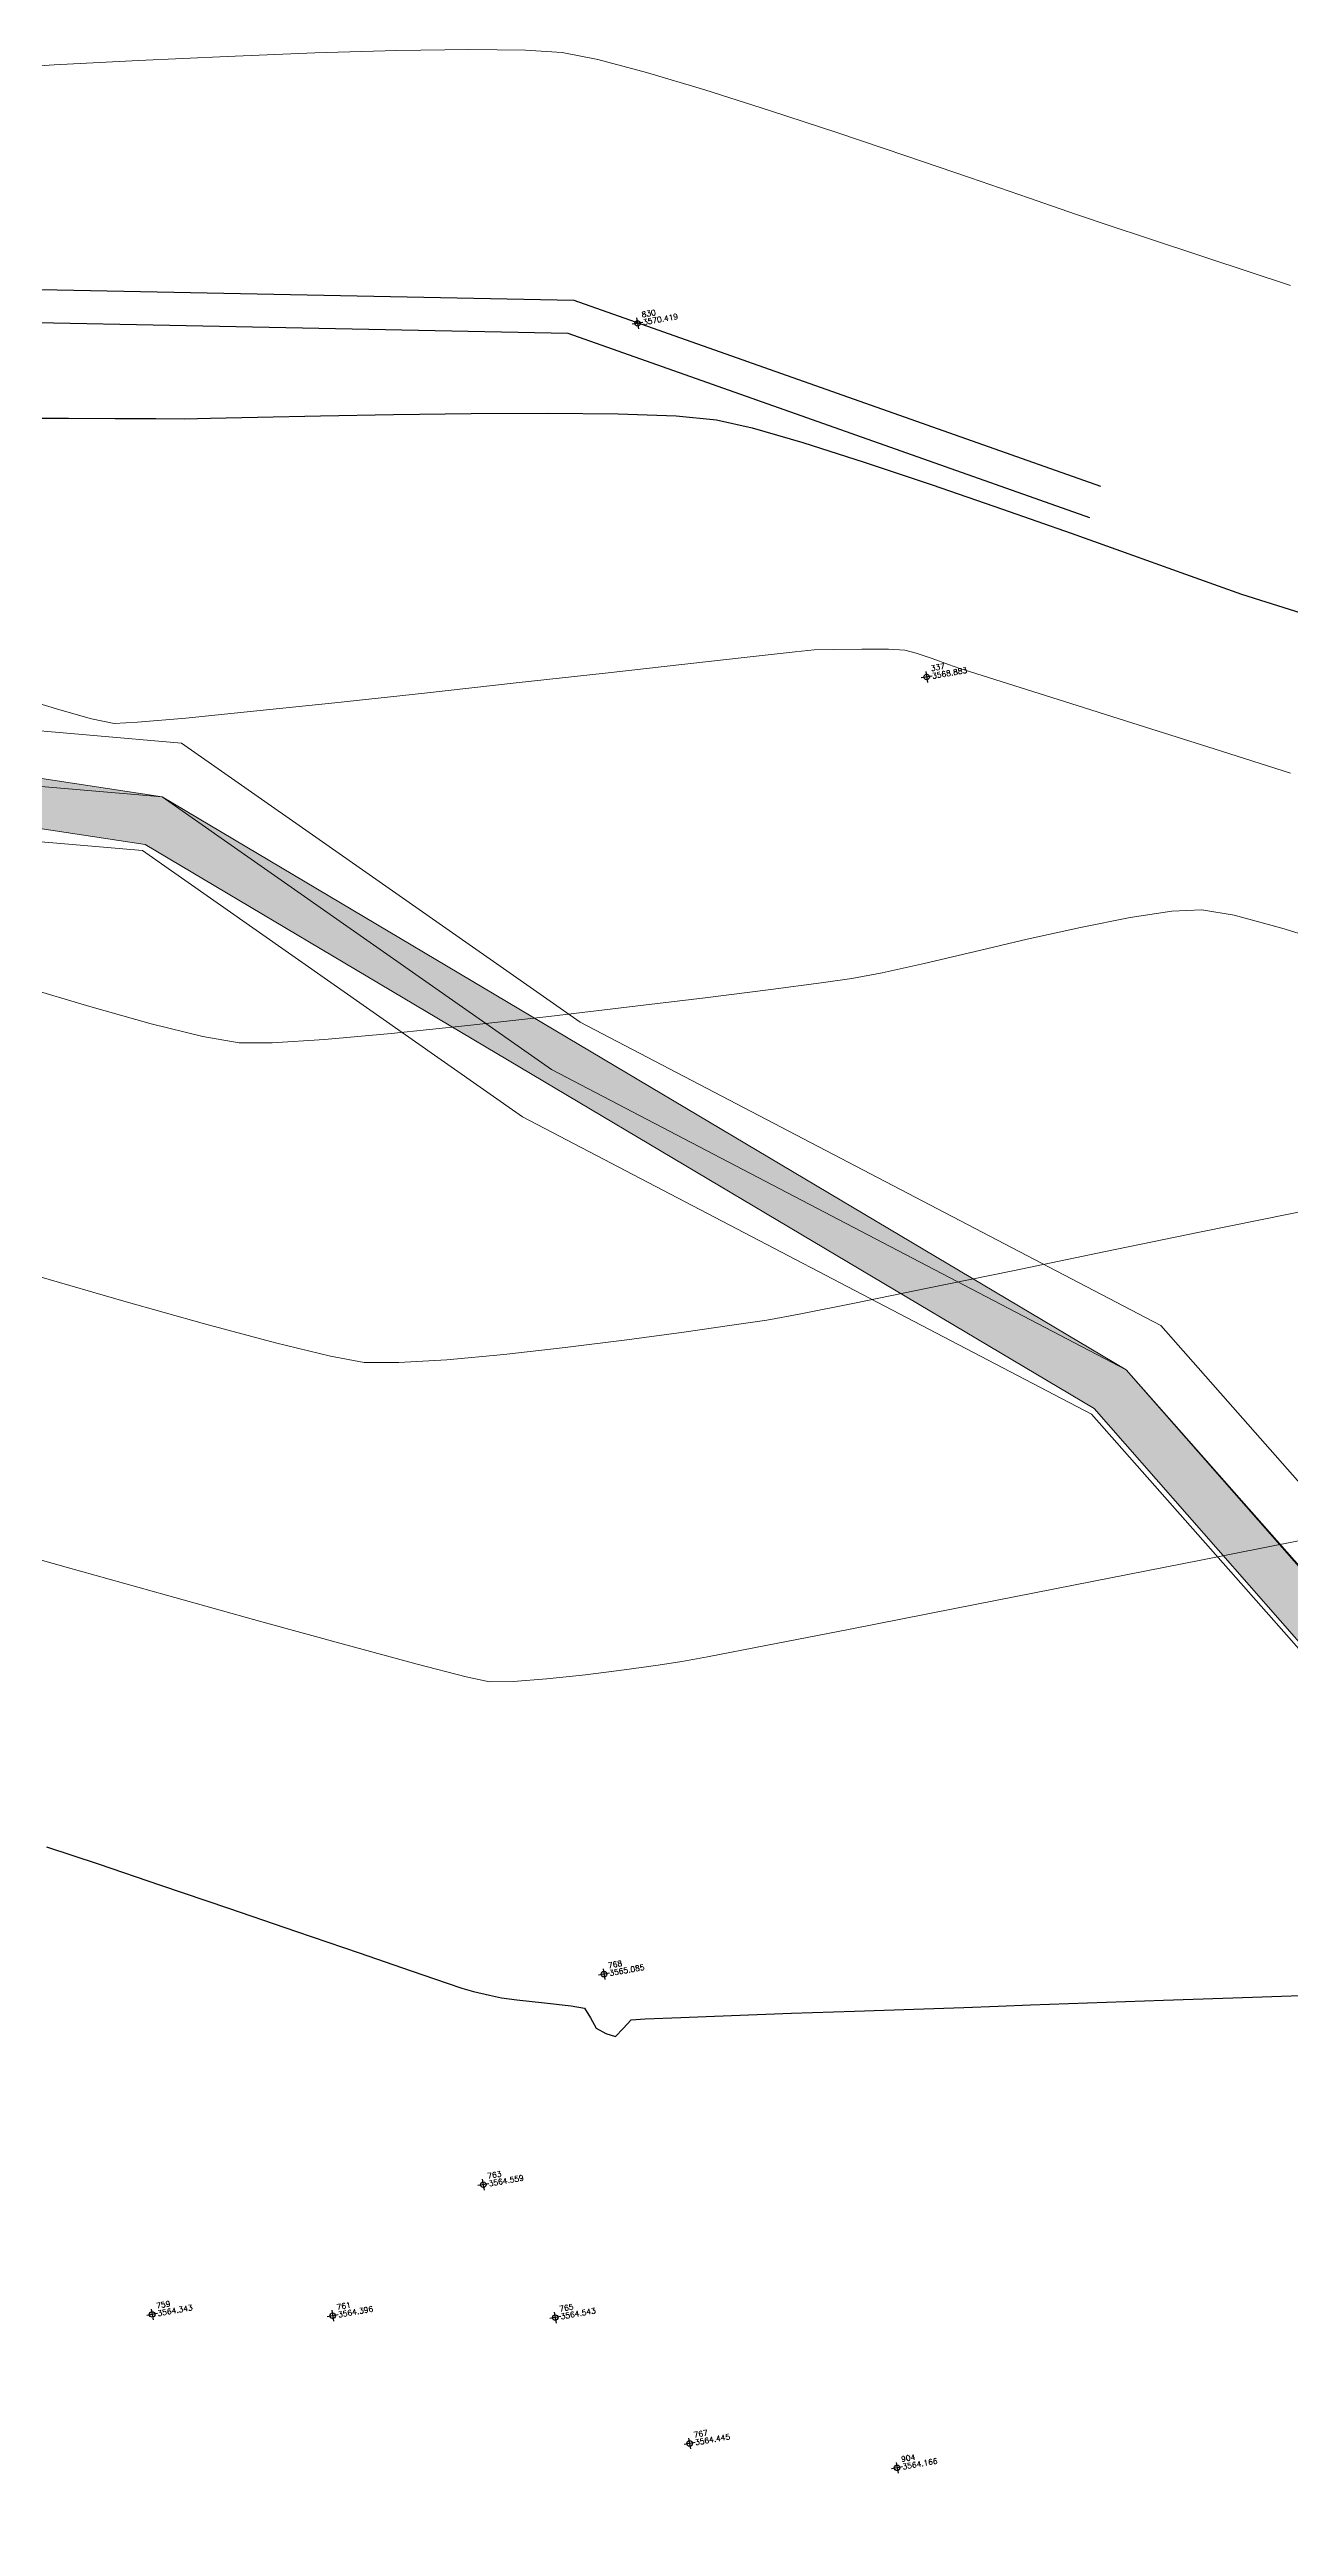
# Model space of a CAD drawing. Header units: millimetres. Extents: x 736950 to 740938, y 8500595 to 8502163.
# Drawn here: x 738174.89 to 738197.36, y 8501333.08 to 8501377.94 of the extents above; entities that cross this region are included whole.
import ezdxf

# ---------------------------------------------------------------- set-up
doc = ezdxf.new("R2010")
doc.units = ezdxf.units.MM
for name, color, linetype, lineweight in [('camino', 22, 'Continuous', 5), ('CAMINO ACTUAL', 1, 'Continuous', 13), ('CONT-MJR', 80, 'Continuous', 30), ('CONT-MNR', 96, 'Continuous', 15), ('pista', 251, 'Continuous', 5)]:
    doc.layers.add(name, color=color, linetype=linetype, lineweight=lineweight)
doc.layers.add('CANAL', color=130, linetype='Continuous')
doc.styles.add('5mm', font='arial.ttf', dxfattribs={"height": 3})

msp = doc.modelspace()

# ---------------------------------------------------------------- hatches: boundary and pattern name
at = {"layer": 'pista'}
h = msp.add_hatch(dxfattribs=at)
h.set_pattern_fill('HONEY', color=256, scale=3, angle=9.94991650582834, style=0)
h.set_pattern_definition([(9.94991650582834, (1479841.21072825, -18.49207214638591), (0.4979252195647159, 0.4170677100899267), [0.375, -0.75]), (129.9499165058283, (1479841.21072825, -18.49207214638591), (-0.6101538418184378, 0.222682034283025), [0.3749999999999999, -0.7499999999999998]), (69.94991650582834, (1479841.21072825, -18.49207214638591), (-0.112228622253722, 0.6397497443729518), [-0.75, 0.375])])
h.paths.add_polyline_path([(737744.7999806425, 8501250.923935566), (737743.4751223363, 8501250.754223157), (737756.465848178, 8501242.026572531), (737763.5739612179, 8501242.006896213), (737770.002546867, 8501243.455222024), (737769.8468594846, 8501244.342704736), (737763.4750639071, 8501242.907173423), (737756.7405500773, 8501242.925815564)])
h.paths.add_polyline_path([(737794.2809870465, 8501256.017245878), (737809.7820272583, 8501263.709828075), (737823.391616501, 8501273.483615467), (737837.0791595323, 8501280.557800073), (737851.5530432165, 8501285.77819753), (737870.8510758049, 8501293.050216693, -0.9976846880626209), (737871.0089264096, 8501292.63424804), (737865.2748787645, 8501289.581801567, 0.7845063948290762), (737866.1540430214, 8501286.121818589), (737883.2588851704, 8501291.348365877), (737897.4188924351, 8501296.516943583), (737903.2981396064, 8501301.44146652, -0.5512150924587264), (737904.1219025984, 8501301.177325813), (737906.855912117, 8501297.98174819, 0.5618964424650519), (737910.2738656431, 8501298.536066804), (737914.22079628, 8501308.558674501), (737925.6412323939, 8501300.72656757, 0.340189525830376), (737928.7023693406, 8501300.894137181), (737936.9171069289, 8501306.117412793, -0.358727273887905), (737938.1716059428, 8501305.962964654), (737943.1732157968, 8501301.051021611, 0.3417074120720416), (737946.0555081918, 8501300.709858142), (737955.8779356404, 8501307.072689936), (737971.8320576148, 8501314.464803053), (737988.5677626224, 8501323.411181662), (738023.1375471824, 8501336.282937778), (738044.4246208373, 8501357.728329657), (738061.4456776979, 8501362.208386911), (738078.9085143938, 8501363.070318012), (738112.0997810266, 8501372.051506756), (738118.6561313582, 8501373.365123207), (738128.3493353954, 8501376.976906104), (738155.2251721952, 8501366.826195797), (738176.6167526407, 8501363.543890122), (738193.8053773039, 8501353.328603027), (738204.7313956148, 8501340.877429372), (738207.705198212, 8501335.751671141), (738214.35685511, 8501331.742925933), (738229.9282901662, 8501313.374534177), (738233.5603594936, 8501308.186787868), (738234.53883727, 8501308.358438132), (738230.6417003467, 8501313.924784988), (738214.9478837823, 8501332.43754055), (738208.3676942562, 8501336.403214611), (738205.4657963786, 8501341.405035153), (738194.387784551, 8501354.029418997), (738176.9261677533, 8501364.406946706), (738155.4549153853, 8501367.70147717), (738128.3514754312, 8501377.93815071), (738118.4090486554, 8501374.233504975), (738111.8936108743, 8501372.928085677), (738078.7671659255, 8501363.964436961), (738061.3074614278, 8501363.102660457), (738043.958527311, 8501358.536303693), (738022.6381405202, 8501337.057350922), (737988.196920163, 8501324.233464561), (737971.4304040315, 8501315.270615296), (737955.4419368334, 8501307.862588815), (737945.5806043665, 8501301.47455489, -0.3391433520832071), (737943.8038299843, 8501301.693147572), (737938.8116631231, 8501306.59581691, 0.3560082385246841), (737936.4342009705, 8501306.876887502), (737928.158540546, 8501301.61487459, -0.3502196171718997), (737926.1502499409, 8501301.468794718), (737914.5128481541, 8501309.44969617, 0.4302069892023044), (737913.4330382891, 8501309.014522241), (737909.4507249827, 8501298.90206584, -0.5704007069138802), (737907.5397775185, 8501298.566836312), (737904.9064502402, 8501301.644734057, 0.4931454261128044), (737902.7202336333, 8501302.131411942), (737896.9620044216, 8501297.308254998), (737882.9728831241, 8501292.20205278), (737866.0373022418, 8501287.027224885, -0.7384715771871906), (737865.6977918843, 8501288.787355538), (737871.5108758068, 8501291.881875956, 0.9119586051647783), (737870.5337161538, 8501293.892406015), (737851.2416702455, 8501286.62264278), (737836.7183275839, 8501281.384406622), (737822.9200107896, 8501274.252970394), (737809.3164408724, 8501264.483505804), (737793.8201376351, 8501256.79327439), (737778.9884914039, 8501246.402265295), (737769.846859484, 8501244.34270474), (737770.0025468671, 8501243.455222024), (737779.3594973255, 8501245.563292695)])
h.paths.add_polyline_path([(738260.5182952256, 8501271.251537092), (738234.538837269, 8501308.358438132), (738233.56035949, 8501308.186787868), (738259.6897886079, 8501270.86568047), (738269.3749442189, 8501234.589470252), (738274.5057655985, 8501215.583008338), (738279.7983711922, 8501189.602392923), (738280.7089290785, 8501189.641305126), (738275.382018582, 8501215.790318219), (738270.2441657205, 8501234.822827347)])

# ---------------------------------------------------------------- linework, layer by layer
at = {"linetype": 'Continuous', "extrusion": (-0.172787269436437, 0.9849591664230046, 0)}
for points, elevation in [([(-2196011.736162654, 0), (-2196011.536162654, 0)], 8245956.186062788), ([(-2196015.787162655, 0), (-2196015.587162654, 0)], 8245948.970062787), ([(-2196005.970162654, 0), (-2196005.770162655, 0)], 8245926.839062789), ([(-2196003.158162654, 0), (-2196002.958162654, 0)], 8245923.461062787), ([(-2195996.845162654, 0), (-2195996.645162654, 0)], 8245922.182062788), ([(-2196000.061162655, 0), (-2195999.861162655, 0)], 8245921.594062787), ([(-2196004.026162655, 0), (-2196003.826162654, 0)], 8245920.865062788), ([(-2196006.029162654, 0), (-2196005.829162654, 0)], 8245918.197062786), ([(-2196009.654162655, 0), (-2196009.454162654, 0)], 8245917.115062788)]:
    msp.add_lwpolyline(points, dxfattribs=dict(at, elevation=elevation))
at = {"linetype": 'Continuous', "extrusion": (0.9849591664230046, 0.172787269436437, 0)}
for points, elevation in [([(8245956.286062786, 0), (8245956.086062787, 0)], 2196011.636162654), ([(8245949.070062785, 0), (8245948.870062788, 0)], 2196015.687162655), ([(8245926.939062787, 0), (8245926.739062788, 0)], 2196005.870162654), ([(8245923.561062786, 0), (8245923.361062788, 0)], 2196003.058162654), ([(8245922.282062787, 0), (8245922.082062788, 0)], 2195996.745162656), ([(8245921.694062786, 0), (8245921.494062787, 0)], 2195999.961162655), ([(8245920.965062789, 0), (8245920.76506279, 0)], 2196003.926162655), ([(8245918.297062787, 0), (8245918.097062788, 0)], 2196005.929162655), ([(8245917.215062788, 0), (8245917.015062789, 0)], 2196009.554162655)]:
    msp.add_lwpolyline(points, dxfattribs=dict(at, elevation=elevation))
at = {"linetype": 'Continuous'}
for centre in [(738185.5373277016, 8501372.98564821), (738190.7742302209, 8501366.578144092), (738184.928841144, 8501343.083760157), (738182.7428113642, 8501339.27069029), (738176.7457590641, 8501336.920121485), (738180.014986658, 8501336.896649353), (738184.046311672, 8501336.863715645), (738186.4801813174, 8501334.581937488), (738190.237614121, 8501334.142565524)]:
    msp.add_circle(centre, 0.05, dxfattribs=at)
at = {"layer": 'camino'}
for p, q in [((738171.5180730917, 8501365.880293755), (738177.2800774457, 8501365.379979393)), ((738177.2800774457, 8501365.379979393), (738184.4968171535, 8501360.32451977)), ((738171.3855654049, 8501364.888036748), (738176.9261677564, 8501364.406946704)), ((738176.9261677564, 8501364.406946704), (738183.976250509, 8501359.46823336)), ((738171.2530577182, 8501363.89577974), (738176.5722580672, 8501363.433914013)), ((738176.5722580672, 8501363.433914013), (738183.4556838645, 8501358.61194695)), ((738184.4968171535, 8501360.32451977), (738195.0151183318, 8501354.829932008)), ((738183.976250509, 8501359.46823336), (738194.3877845515, 8501354.029418996)), ((738183.4556838645, 8501358.61194695), (738193.7604507712, 8501353.228905983)), ((738195.0151183318, 8501354.829932008), (738206.3331216468, 8501341.997928388)), ((738194.3877845515, 8501354.029418996), (738205.5150443381, 8501341.413674515)), ((738193.7604507712, 8501353.228905983), (738204.6969670292, 8501340.829420641))]:
    msp.add_line(p, q, dxfattribs=at)
at = {"layer": 'CAMINO ACTUAL'}
for points in [[(737988.1969201654, 8501324.23346456), (738022.638140521, 8501337.057350922), (738043.9585273108, 8501358.536303693), (738061.3074614247, 8501363.102660459), (738078.7671659256, 8501363.964436961), (738111.8936108851, 8501372.92808568), (738118.4090486645, 8501374.233504977), (738128.3514754305, 8501377.93815071), (738155.454915393, 8501367.70147717), (738176.9261677564, 8501364.406946704), (738194.3877845515, 8501354.029418996), (738205.4657963796, 8501341.405035151), (738208.3676942562, 8501336.40321461), (738214.9478837845, 8501332.437540548), (738230.6417003514, 8501313.924784983), (738260.5182952263, 8501271.25153709), (738270.2441656903, 8501234.822827455), (738275.3820185816, 8501215.79031822), (738280.7089290787, 8501189.641305126)], [(737988.5677626258, 8501323.411181664), (738023.1375471818, 8501336.282937778), (738044.4246208366, 8501357.728329655), (738061.4456777014, 8501362.208386911), (738078.9085143864, 8501363.070318013), (738112.0997810143, 8501372.051506754), (738118.6561313678, 8501373.365123209), (738128.349335396, 8501376.976906104), (738155.2251721928, 8501366.826195799), (738176.6167526424, 8501363.54389012), (738193.8053773035, 8501353.328603027), (738204.7313956139, 8501340.877429372), (738207.7051982115, 8501335.751671143), (738214.356855111, 8501331.742925936), (738229.9282901693, 8501313.374534167), (738259.6897886079, 8501270.86568047), (738269.3749442361, 8501234.589470183), (738274.5057655985, 8501215.583008338), (738279.7983711922, 8501189.602392923)]]:
    msp.add_lwpolyline(points, dxfattribs=at)
at = {"layer": 'CANAL'}
for points in [[(738156.3392973022, 8501375.964000091), (738158.0240121429, 8501374.422482977), (738167.4715081574, 8501373.744602403), (738184.3827278283, 8501373.40461093), (738193.9211741657, 8501370.033206414)], [(738155.9342631571, 8501375.521340694), (738157.7729312282, 8501373.838956099), (738167.4439892427, 8501373.145034412), (738184.2739680865, 8501372.806676244), (738193.7212240127, 8501369.467503369)]]:
    msp.add_lwpolyline(points, dxfattribs=at)
at = {"layer": 'CONT-MJR', "extrusion": (-0.001865811936589912, -0.9999982593713939, 0), "elevation": -8502733.764720047}
msp.add_lwpolyline([(722311.1492760548, 3570.00000000001), (722311.9880335582, 3570.00000000001)], dxfattribs=at)
at = {"layer": 'CONT-MJR', "extrusion": (-0.004468683435438187, -0.9999900153843307, 0), "elevation": -8504585.054800201}
msp.add_lwpolyline([(700177.9255563357, 3570.00000000001), (700178.7697633355, 3570.00000000001)], dxfattribs=at)
at = {"layer": 'CONT-MJR', "extrusion": (-0.005312860624992227, -0.9999858866563966, 0), "elevation": -8505173.106357355}
msp.add_lwpolyline([(692999.0583353987, 3570.000000000009), (692999.7949662848, 3570.000000000009)], dxfattribs=at)
at = {"layer": 'CONT-MJR'}
for points, elevation in [([(738176.8137275695, 8501371.258603089), (738177.3297493692, 8501371.256614756)], 3570), ([(738177.3297493692, 8501371.256614756), (738177.8009583905, 8501371.264427764)], 3570), ([(738177.8009583905, 8501371.264427764), (738178.6567828949, 8501371.28419331)], 3570), ([(738185.1839275829, 8501371.345869398), (738186.2347189373, 8501371.307486348)], 3570), ([(738186.9658837584, 8501371.237767896), (738187.6114910888, 8501371.089796787)], 3570), ([(738187.6114910888, 8501371.089796787), (738188.5292000705, 8501370.823542388)], 3570), ([(738194.5194695928, 8501368.78132722), (738195.4619083878, 8501368.4433568)], 3570), ([(738195.4619083878, 8501368.4433568), (738196.1404888023, 8501368.19976434)], 3570), ([(738196.1404888023, 8501368.19976434), (738196.4786451178, 8501368.080930008)], 3570), ([(738196.4786451178, 8501368.080930008), (738196.9145121496, 8501367.941550884)], 3570), ([(738196.9145121496, 8501367.941550884), (738197.551562277, 8501367.739833334)], 3570), ([(738179.3586825149, 8501343.856772644), (738180.4930350375, 8501343.467027457)], 3565), ([(738181.4349703587, 8501343.142996429), (738182.0878058132, 8501342.918743474)], 3565), ([(738182.3548587355, 8501342.828332515), (738182.5682072443, 8501342.772540385)], 3565), ([(738182.8571603675, 8501342.70259303), (738183.0724864091, 8501342.655416097)], 3565), ([(738183.0724864091, 8501342.655416097), (738183.353799661, 8501342.621294536)], 3565), ([(738183.8513368798, 8501342.566384625), (738184.335223617, 8501342.509031357)], 3565), ([(738184.335223617, 8501342.509031357), (738184.5755854226, 8501342.46757974)], 3565), ([(738184.5755854226, 8501342.46757974), (738184.686082583, 8501342.29013998)], 3565), ([(738191.4486092351, 8501342.482146505), (738192.0709924323, 8501342.504342757)], 3565), ([(738192.0709924323, 8501342.504342757), (738192.65342827, 8501342.52528508)], 3565), ([(738192.65342827, 8501342.52528508), (738193.6859019834, 8501342.561681265)], 3565), ([(738193.6859019834, 8501342.561681265), (738195.0626232097, 8501342.61012011)], 3565), ([(738184.7904370917, 8501342.108292036), (738184.9604862798, 8501342.011535501)], 3565), ([(738185.2741448944, 8501342.099135427), (738185.4198592613, 8501342.256772721)], 3565), ([(738185.4198592613, 8501342.256772721), (738185.6750490912, 8501342.273691602)], 3565), ([(738186.3192138019, 8501342.301126126), (738187.240180498, 8501342.335822381)], 3565), ([(738187.240180498, 8501342.335822381), (738188.3257762842, 8501342.37452646)], 3565), ([(738188.3257762842, 8501342.37452646), (738189.4638282657, 8501342.413984448)], 3565)]:
    msp.add_lwpolyline(points, dxfattribs=dict(at, elevation=elevation))
at = {"layer": 'CONT-MJR', "extrusion": (0.02239596829549329, -0.9997491788464282, 0), "elevation": -8482706.734647157}
msp.add_lwpolyline([(928389.9477096703, 3570.00000000001), (928391.0878296217, 3570.00000000001)], dxfattribs=at)
at = {"layer": 'CONT-MJR', "extrusion": (0.0189793015164946, -0.9998198768347958, 0), "elevation": -8485829.878885144}
msp.add_lwpolyline([(899396.9227264177, 3570.00000000001), (899398.2462022696, 3570.00000000001)], dxfattribs=at)
at = {"layer": 'CONT-MJR', "extrusion": (0.01317008745887907, -0.9999132706371716, 0), "elevation": -8490912.106418042}
msp.add_lwpolyline([(850080.9018764974, 3570.00000000001), (850082.3080333921, 3570.00000000001)], dxfattribs=at)
at = {"layer": 'CONT-MJR', "extrusion": (0.004131697164518278, -0.999991464502843, 0), "elevation": -8498248.843285134}
msp.add_lwpolyline([(773301.3170496486, 3570), (773302.7052879117, 3570)], dxfattribs=at)
at = {"layer": 'CONT-MJR', "extrusion": (-0.01041959223487138, -0.9999457145753758, 0), "elevation": -8508601.433926346}
msp.add_lwpolyline([(649563.018489422, 3570), (649564.2883702436, 3570)], dxfattribs=at)
at = {"layer": 'CONT-MJR', "extrusion": (0.09492203432457466, 0.9954847097769429, 0), "elevation": 8533055.28784899}
msp.add_lwpolyline([(72114.34942465753, 3570), (72113.61494344077, 3570)], dxfattribs=at)
at = {"layer": 'CONT-MJR', "extrusion": (-0.3031595256904972, -0.9529398207563334, 0), "elevation": -8325083.673152071}
msp.add_lwpolyline([(-1873822.301883847, 3570.00000000001), (-1873821.133662213, 3570.00000000001)], dxfattribs=at)
at = {"layer": 'CONT-MJR', "extrusion": (0.3168803164727595, 0.9484655318102624, 0), "elevation": 8297174.630876064}
msp.add_lwpolyline([(1993769.532992439, 3570), (1993768.233825431, 3570)], dxfattribs=at)
at = {"layer": 'CONT-MJR', "extrusion": (-0.3255260275074982, -0.9455330800216286, 0), "elevation": -8278626.958035301}
msp.add_lwpolyline([(-2069433.331894472, 3570.000000000003), (-2069431.983851078, 3570.000000000003)], dxfattribs=at)
at = {"layer": 'CONT-MJR', "extrusion": (-0.3313160912415388, -0.9435198183845575, 0), "elevation": -8265785.656311354}
msp.add_lwpolyline([(-2120141.629705969, 3570.000000000004), (-2120140.314992303, 3570.000000000004)], dxfattribs=at)
at = {"layer": 'CONT-MJR', "extrusion": (0.335221325713718, 0.9421394072995447, 0), "elevation": 8256933.090325679}
msp.add_lwpolyline([(2154359.165325707, 3570), (2154357.966212871, 3570)], dxfattribs=at)
at = {"layer": 'CONT-MJR', "extrusion": (0.3158308402223752, 0.9488155143991001, 0), "elevation": 8299346.777859083}
msp.add_lwpolyline([(1984595.326296824, 3565.000000000013), (1984594.338544561, 3565.000000000013)], dxfattribs=at)
at = {"layer": 'CONT-MJR', "extrusion": (-0.3202447225583092, -0.9473348498147588, 0), "elevation": -8290017.358263323}
msp.add_lwpolyline([(-2023211.266139943, 3565), (-2023210.07172792, 3565)], dxfattribs=at)
at = {"layer": 'CONT-MJR', "extrusion": (0.3226443379798402, 0.9465202750969208, 0), "elevation": 8284863.718477157}
msp.add_lwpolyline([(2044211.329806541, 3565), (2044210.031219537, 3565)], dxfattribs=at)
at = {"layer": 'CONT-MJR', "extrusion": (-0.3240843406659216, -0.9460281920403508, 0), "elevation": -8281743.329487786}
msp.add_lwpolyline([(-2056815.234765215, 3565), (-2056813.934500521, 3565)], dxfattribs=at)
at = {"layer": 'CONT-MJR', "extrusion": (-0.3252959208368136, -0.9456122693191591, 0), "elevation": -8279101.791343056}
msp.add_lwpolyline([(-2067419.820270731, 3565.000000000006), (-2067418.824159163, 3565.000000000006)], dxfattribs=at)
at = {"layer": 'CONT-MJR', "extrusion": (-0.3206719648987421, -0.9471903139960733, 0), "elevation": -8289103.969142677}
msp.add_lwpolyline([(-2026943.414496411, 3565.000000000013), (-2026943.13255421, 3565.000000000013)], dxfattribs=at)
at = {"layer": 'CONT-MJR', "extrusion": (0.2352763232894553, 0.9719285219085795, 0), "elevation": 8436374.395717535}
msp.add_lwpolyline([(1282703.97813034, 3565.000000000009), (1282703.680831602, 3565.000000000009)], dxfattribs=at)
at = {"layer": 'CONT-MJR', "extrusion": (-0.1096973836990051, -0.993965031582899, 0), "elevation": -8531014.069674047}
msp.add_lwpolyline([(-198846.6029114019, 3565), (-198846.1023533312, 3565)], dxfattribs=at)
at = {"layer": 'CONT-MJR', "extrusion": (0.03425307370172251, -0.9994131912987664, 0), "elevation": -8471068.494173417}
msp.add_lwpolyline([(1028953.396097522, 3565.000000000013), (1028954.475065952, 3565.000000000013)], dxfattribs=at)
at = {"layer": 'CONT-MJR', "extrusion": (0.03440426785227205, -0.9994079979435572, 0), "elevation": -8470912.733590342}
msp.add_lwpolyline([(1030235.994630655, 3565.000000000003), (1030236.901613278, 3565.000000000003)], dxfattribs=at)
at = {"layer": 'CONT-MJR', "extrusion": (0.03531171313659176, -0.9993763469861386, 0), "elevation": -8469973.789889243}
msp.add_lwpolyline([(1037931.656572032, 3565), (1037933.272758348, 3565)], dxfattribs=at)
at = {"layer": 'CONT-MJR', "extrusion": (0.03561588493827941, -0.9993655531086028, 0), "elevation": -8469657.48882413}
msp.add_lwpolyline([(1040511.173469655, 3565.000000000013), (1040512.922424437, 3565.000000000013)], dxfattribs=at)
at = {"layer": 'CONT-MJR', "extrusion": (0.8673348057376523, 0.4977251598583591, 0), "elevation": 4871585.221672504}
msp.add_lwpolyline([(7006096.972842412, 3565.000000000013), (7006096.763179491, 3565.000000000013)], dxfattribs=at)
at = {"layer": 'CONT-MJR', "extrusion": (-0.3102990287706822, -0.9506390023263149, 0), "elevation": -8310765.364572915}
msp.add_lwpolyline([(-1936210.755057897, 3565), (-1936210.571610546, 3565)], dxfattribs=at)
at = {"layer": 'CONT-MJR', "extrusion": (0.7200820085940018, -0.6938889687112975, 0), "elevation": -5367433.566910247}
msp.add_lwpolyline([(6633881.912380288, 3565), (6633882.113084457, 3565)], dxfattribs=at)
at = {"layer": 'CONT-MJR', "extrusion": (0.04255072794916293, -0.9990943076361694, 0), "elevation": -8462232.335077034}
msp.add_lwpolyline([(1099255.408210681, 3565.000000000013), (1099256.052959336, 3565.000000000013)], dxfattribs=at)
at = {"layer": 'CONT-MNR'}
for points, elevation in [([(738178.1021605644, 8501377.820976669), (738179.69066765, 8501377.88197483)], 3571), ([(738186.7541120166, 8501377.215151923), (738187.9292214756, 8501376.842226895)], 3571), ([(738190.3946605063, 8501376.020321926), (738191.5658298723, 8501375.619572813)], 3571), ([(738191.5658298723, 8501375.619572813), (738192.6165256675, 8501375.257779837)], 3571), ([(738193.4871677893, 8501374.959058411), (738194.1181761342, 8501374.747523954)], 3571), ([(738194.7400013517, 8501374.542204572), (738195.8488043378, 8501374.173075493)], 3571), ([(738183.34161389, 8501366.47214974), (738184.9480332847, 8501366.65071543)], 3569), ([(738184.9480332847, 8501366.65071543), (738186.393341852, 8501366.812176323)], 3569), ([(738187.5751123292, 8501366.944081144), (738188.3909174547, 8501367.033978615)], 3569), ([(738189.0908751478, 8501367.079350902), (738189.5974138393, 8501367.084477304)], 3569), ([(738189.5974138393, 8501367.084477304), (738190.0836594783, 8501367.081273349)], 3569), ([(738190.0836594783, 8501367.081273349), (738190.3753255026, 8501367.066215737)], 3569), ([(738190.5827394474, 8501367.010195946), (738190.8751830646, 8501366.911433289)], 3569), ([(738191.1668011156, 8501366.807396222), (738191.3717383624, 8501366.735553194)], 3569), ([(738180.0551516649, 8501366.113509092), (738181.6765109295, 8501366.288930535)], 3569), ([(738181.6765109295, 8501366.288930535), (738183.34161389, 8501366.47214974)], 3569), ([(738191.6635564192, 8501366.64302196), (738192.3677685031, 8501366.420352278)], 3569), ([(738192.3677685031, 8501366.420352278), (738193.387085604, 8501366.098022323)], 3569), ([(738174.4172648987, 8501366.186263153), (738175.074777326, 8501365.9813827)], 3569), ([(738175.074777326, 8501365.9813827), (738175.6487476269, 8501365.81847702)], 3569), ([(738176.4778086682, 8501365.758544121), (738177.3533732722, 8501365.835864607)], 3569), ([(738178.5799633582, 8501365.958336692), (738180.0551516649, 8501366.113509092)], 3569), ([(738193.5624417417, 8501362.042114832), (738194.4582714286, 8501362.219899524)], 3568), ([(738194.4582714286, 8501362.219899524), (738195.2134574939, 8501362.335734434)], 3568), ([(738195.7582401623, 8501362.364134653), (738196.342657644, 8501362.262824241)], 3568), ([(738191.6278906078, 8501361.602635726), (738192.5957282096, 8501361.827865262)], 3568), ([(738192.5957282096, 8501361.827865262), (738193.5624417417, 8501362.042114832)], 3568), ([(738197.2038121878, 8501362.031354744), (738198.2525400745, 8501361.706982467)], 3568), ([(738189.967882299, 8501361.221176386), (738190.7286887122, 8501361.391911132)], 3568), ([(738174.4401709407, 8501360.96115979), (738175.6174077282, 8501360.610816984)], 3568), ([(738188.8640292613, 8501361.038965736), (738189.4152311434, 8501361.115916397)], 3568), ([(738189.4152311434, 8501361.115916397), (738189.967882299, 8501361.221176386)], 3568), ([(738183.9296464509, 8501360.430064464), (738185.3939578763, 8501360.601837886)], 3568), ([(738185.3939578763, 8501360.601837886), (738186.764032343, 8501360.769118134)], 3568), ([(738178.9172368568, 8501359.954205941), (738179.8648932696, 8501360.015868608)], 3568), ([(738179.8648932696, 8501360.015868608), (738181.0757538631, 8501360.12427148)], 3568), ([(738181.0757538631, 8501360.12427148), (738182.4604583515, 8501360.266606215)], 3568), ([(738197.3593329411, 8501356.857981747), (738198.8451430633, 8501357.154159829)], 3567), ([(738194.0095309716, 8501356.17162518), (738195.7156965664, 8501356.523166412)], 3567), ([(738192.3361331892, 8501355.825269403), (738194.0095309716, 8501356.17162518)], 3567), ([(738189.4688291891, 8501355.235759648), (738190.7908002511, 8501355.50601044)], 3567), ([(738190.7908002511, 8501355.50601044), (738192.3361331892, 8501355.825269403)], 3567), ([(738176.2336878768, 8501355.274908038), (738177.6964382802, 8501354.864199344)], 3567), ([(738187.8761608229, 8501354.929928001), (738188.4655170356, 8501355.036428383)], 3567), ([(738186.3743568796, 8501354.714107208), (738187.246197343, 8501354.837220175)], 3567), ([(738187.246197343, 8501354.837220175), (738187.8761608229, 8501354.929928001)], 3567), ([(738181.2149345379, 8501354.16023756), (738182.0841878933, 8501354.213473812)], 3567), ([(738182.0841878933, 8501354.213473812), (738183.1155549405, 8501354.310272397)], 3567), ([(738195.7402904769, 8501350.584463665), (738198.0889715003, 8501351.048532471)], 3566), ([(738175.1903717058, 8501350.45429419), (738177.0055620779, 8501349.946956916)], 3566), ([(738191.280993804, 8501349.705125345), (738193.4349832857, 8501350.129491128)], 3566), ([(738189.386265908, 8501349.332876809), (738191.280993804, 8501349.705125345)], 3566), ([(738185.9081672742, 8501348.681300243), (738186.3370905025, 8501348.743939603)], 3566), ([(738186.3370905025, 8501348.743939603), (738186.8063703803, 8501348.830773449)], 3566), ([(738186.8063703803, 8501348.830773449), (738187.8587434746, 8501349.034256013)], 3566), ([(738182.4352778398, 8501348.469989693), (738182.8550411093, 8501348.378622454)], 3566), ([(738182.8550411093, 8501348.378622454), (738183.2817667595, 8501348.381906133)], 3566), ([(738183.2817667595, 8501348.381906133), (738183.8919524768, 8501348.430570556)], 3566), ([(738185.29666301, 8501348.597022414), (738185.9081672742, 8501348.681300243)], 3566)]:
    msp.add_lwpolyline(points, dxfattribs=dict(at, elevation=elevation))
at = {"layer": 'CONT-MNR', "extrusion": (0.02870766084962303, -0.9995878501705306, 0), "elevation": -8476682.62832476}
msp.add_lwpolyline([(981930.1230242442, 3571.00000000001), (981931.6115455088, 3571.00000000001)], dxfattribs=at)
at = {"layer": 'CONT-MNR', "extrusion": (0.01489501735523666, -0.999889063075493, 0), "elevation": -8489439.586519571}
msp.add_lwpolyline([(864727.4587576748, 3571.000000000004), (864728.759758686, 3571.000000000004)], dxfattribs=at)
at = {"layer": 'CONT-MNR', "extrusion": (-0.008820792863730637, -0.9999610960498689, 0), "elevation": -8507558.561648356}
msp.add_lwpolyline([(663164.8673166712, 3571), (663165.8947104593, 3571)], dxfattribs=at)
at = {"layer": 'CONT-MNR', "extrusion": (-0.06368626753100737, -0.9979699691513614, 0), "elevation": -8531132.027858926}
msp.add_lwpolyline([(195263.9419431246, 3571.000000000013), (195264.6106999039, 3571.000000000013)], dxfattribs=at)
at = {"layer": 'CONT-MNR', "extrusion": (0.1953774250759406, 0.9807281283672327, 0), "elevation": 8481764.952171672}
msp.add_lwpolyline([(937019.3386820584, 3571), (937018.6832214816, 3571)], dxfattribs=at)
at = {"layer": 'CONT-MNR', "extrusion": (0.06205074000775702, -0.998072996160346, 0), "elevation": -8439191.174037877}
msp.add_lwpolyline([(1264267.90408266, 3571.00000000001), (1264269.278325217, 3571.00000000001)], dxfattribs=at)
at = {"layer": 'CONT-MNR', "extrusion": (0.05368048250780898, -0.9985581634525498, 0), "elevation": -8449494.478991227}
msp.add_lwpolyline([(1193468.696519743, 3571.000000000013), (1193470.229079837, 3571.000000000013)], dxfattribs=at)
at = {"layer": 'CONT-MNR', "extrusion": (0.0462343572708992, -0.9989306203174206, 0), "elevation": -8458157.430156147}
msp.add_lwpolyline([(1130442.844595617, 3571.000000000006), (1130444.448965924, 3571.000000000006)], dxfattribs=at)
at = {"layer": 'CONT-MNR', "extrusion": (-0.2568172172174144, -0.9664599924159838, 0), "elevation": -8405820.06017603}
msp.add_lwpolyline([(-1469874.087306819, 3571), (-1469873.176937348, 3571)], dxfattribs=at)
at = {"layer": 'CONT-MNR', "extrusion": (0.2858846588687563, 0.9582640355473511, 0), "elevation": 8357600.306282532}
msp.add_lwpolyline([(1723036.610395684, 3571.00000000001), (1723035.507085344, 3571.00000000001)], dxfattribs=at)
at = {"layer": 'CONT-MNR', "extrusion": (-0.3128919894987883, -0.9497887148768879, 0), "elevation": -8305484.875460918}
msp.add_lwpolyline([(-1958890.149010404, 3571), (-1958888.850430858, 3571)], dxfattribs=at)
at = {"layer": 'CONT-MNR', "extrusion": (-0.3196188921134532, -0.9475461803016088, 0), "elevation": -8291385.971473918}
msp.add_lwpolyline([(-2017732.196526065, 3571), (-2017730.896259272, 3571)], dxfattribs=at)
at = {"layer": 'CONT-MNR', "extrusion": (-0.3245338647126924, -0.9458740775888954, 0), "elevation": -8280798.982933017}
msp.add_lwpolyline([(-2060746.907541004, 3571.000000000004), (-2060745.987077972, 3571.000000000004)], dxfattribs=at)
at = {"layer": 'CONT-MNR', "extrusion": (0.3135386530858598, 0.9495754382991933, 0), "elevation": 8304149.04155461}
msp.add_lwpolyline([(1964538.584399816, 3571.000000000013), (1964537.929554299, 3571.000000000013)], dxfattribs=at)
at = {"layer": 'CONT-MNR', "extrusion": (-0.316679949743489, -0.9485324503834655, 0), "elevation": -8297601.100314215}
msp.add_lwpolyline([(-1992012.028550861, 3571.000000000003), (-1992010.432796487, 3571.000000000003)], dxfattribs=at)
at = {"layer": 'CONT-MNR', "extrusion": (0.11092743956403, -0.9938285079186292, 0), "elevation": -8367015.567679739}
msp.add_lwpolyline([(1676665.535130108, 3569.00000000001), (1676666.724239163, 3569.00000000001)], dxfattribs=at)
at = {"layer": 'CONT-MNR', "extrusion": (0.1014813413559986, -0.9948374426792488, 0), "elevation": -8382565.891277237}
msp.add_lwpolyline([(1597107.581003649, 3569.000000000013), (1597107.930219005, 3569.000000000013)], dxfattribs=at)
at = {"layer": 'CONT-MNR', "extrusion": (0.02816519503085382, -0.9996032822019314, 0), "elevation": -8477203.196008464}
msp.add_lwpolyline([(977338.5472581587, 3569.00000000001), (977338.8999432564, 3569.00000000001)], dxfattribs=at)
at = {"layer": 'CONT-MNR', "extrusion": (0.260744055356354, 0.9654079643323452, 0), "elevation": 8399766.225524783}
msp.add_lwpolyline([(1504026.05738532, 3569.00000000001), (1504025.842539417, 3569.00000000001)], dxfattribs=at)
at = {"layer": 'CONT-MNR', "extrusion": (-0.3360148861070771, -0.9418566750384307, 0), "elevation": -8255112.295334215}
msp.add_lwpolyline([(-2161315.831256101, 3569.000000000003), (-2161315.52163569, 3569.000000000003)], dxfattribs=at)
at = {"layer": 'CONT-MNR', "extrusion": (-0.3022544155380694, -0.9532272909897933, 0), "elevation": -8326856.384662136}
msp.add_lwpolyline([(-1865911.472415216, 3569), (-1865911.166278307, 3569)], dxfattribs=at)
at = {"layer": 'CONT-MNR', "extrusion": (-0.1920813280731986, -0.9813790110888027, 0), "elevation": -8484851.73880387}
msp.add_lwpolyline([(-908523.5486713804, 3569), (-908523.1340006193, 3569)], dxfattribs=at)
at = {"layer": 'CONT-MNR', "extrusion": (0.04666093530603203, -0.9989107853639214, 0), "elevation": -8457661.941657797}
msp.add_lwpolyline([(1134053.700285241, 3569.000000000003), (1134054.122857373, 3569.000000000003)], dxfattribs=at)
at = {"layer": 'CONT-MNR', "extrusion": (0.09935358047744408, -0.9950521926242423, 0), "elevation": -8385962.15219291}
msp.add_lwpolyline([(1579166.128761403, 3569), (1579167.361450598, 3569)], dxfattribs=at)
at = {"layer": 'CONT-MNR', "extrusion": (-0.3017188521024944, -0.9533969447643271, 0), "elevation": -8327903.325558646}
msp.add_lwpolyline([(-1861231.100505713, 3569.000000000012), (-1861229.802900228, 3569.000000000012)], dxfattribs=at)
at = {"layer": 'CONT-MNR', "extrusion": (-0.3020769162127703, -0.9532835552401934, 0), "elevation": -8327203.680748021}
msp.add_lwpolyline([(-1864357.540385216, 3569.000000000004), (-1864356.116191863, 3569.000000000004)], dxfattribs=at)
at = {"layer": 'CONT-MNR', "extrusion": (-0.302617572582097, -0.9531120630673602, 0), "elevation": -8326144.873504159}
msp.add_lwpolyline([(-1869079.028309376, 3569.00000000001), (-1869077.579478602, 3569.00000000001)], dxfattribs=at)
at = {"layer": 'CONT-MNR', "extrusion": (0.0520605861643071, -0.9986439282187765, 0), "elevation": -8451403.002652701}
msp.add_lwpolyline([(1179780.074152988, 3568), (1179780.619675423, 3568)], dxfattribs=at)
at = {"layer": 'CONT-MNR', "extrusion": (-0.2595763173692599, -0.9657225975718976, 0), "elevation": -8401575.935476862}
msp.add_lwpolyline([(-1493859.4192565, 3568), (-1493858.527536098, 3568)], dxfattribs=at)
at = {"layer": 'CONT-MNR', "extrusion": (0.2281647914172972, -0.9736225284767713, 0), "elevation": -8108687.840249887}
msp.add_lwpolyline([(2658430.472512484, 3568.00000000001), (2658431.396075638, 3568.00000000001)], dxfattribs=at)
at = {"layer": 'CONT-MNR', "extrusion": (0.1254087887153667, -0.9921051535562874, 0), "elevation": -8341668.723360337}
msp.add_lwpolyline([(1798504.24937097, 3568), (1798505.445289789, 3568)], dxfattribs=at)
at = {"layer": 'CONT-MNR', "extrusion": (0.1301012673472607, -0.9915007111619419, 0), "elevation": -8333066.209227113}
msp.add_lwpolyline([(1837951.707652387, 3568), (1837952.629002906, 3568)], dxfattribs=at)
at = {"layer": 'CONT-MNR', "extrusion": (0.2709619313019174, 0.9625900642460087, 0), "elevation": 8383342.747477598}
msp.add_lwpolyline([(1592984.574815677, 3568.00000000001), (1592983.422791582, 3568.00000000001)], dxfattribs=at)
at = {"layer": 'CONT-MNR', "extrusion": (0.1105752778899019, -0.9938677517253345, 0), "elevation": -8367603.084080382}
msp.add_lwpolyline([(1673696.016260971, 3568.000000000003), (1673697.494514086, 3568.000000000003)], dxfattribs=at)
at = {"layer": 'CONT-MNR', "extrusion": (0.2416462537040968, 0.970364409936172, 0), "elevation": 8427795.110356584}
msp.add_lwpolyline([(1338021.444082126, 3568.000000000003), (1338020.479147136, 3568.000000000003)], dxfattribs=at)
at = {"layer": 'CONT-MNR', "extrusion": (-0.1694650546098105, -0.9855361968320058, 0), "elevation": -8503493.384758564}
msp.add_lwpolyline([(-713182.641498488, 3568), (-713181.9723483719, 3568)], dxfattribs=at)
at = {"layer": 'CONT-MNR', "extrusion": (0.003552566854289647, -0.9999936896144626, 0), "elevation": -8498683.877393138}
msp.add_lwpolyline([(768375.3135372882, 3568.000000000012), (768375.908632992, 3568.000000000012)], dxfattribs=at)
at = {"layer": 'CONT-MNR', "extrusion": (0.1996047784740173, -0.9798764883444946, 0), "elevation": -8182931.983782783}
msp.add_lwpolyline([(2420252.011142976, 3567), (2420253.688534355, 3567)], dxfattribs=at)
at = {"layer": 'CONT-MNR', "extrusion": (-0.2764482397642495, -0.9610288084814358, 0), "elevation": -8374114.850761065}
msp.add_lwpolyline([(-1640777.676504667, 3567.000000000013), (-1640776.075048471, 3567.000000000013)], dxfattribs=at)
at = {"layer": 'CONT-MNR', "extrusion": (0.1948646900551796, -0.980830134411509, 0), "elevation": -8194538.336524724}
msp.add_lwpolyline([(2380651.406076756, 3567), (2380652.428998176, 3567)], dxfattribs=at)
at = {"layer": 'CONT-MNR', "extrusion": (-0.2594499662304666, -0.9657565505980324, 0), "elevation": -8401759.32747197}
msp.add_lwpolyline([(-1492776.286589098, 3567.000000000013), (-1492774.958487622, 3567.000000000013)], dxfattribs=at)
at = {"layer": 'CONT-MNR', "extrusion": (0.124379427734725, -0.9922347292633846, 0), "elevation": -8343524.185146619}
msp.add_lwpolyline([(1789845.627551604, 3567.000000000004), (1789846.749463578, 3567.000000000004)], dxfattribs=at)
at = {"layer": 'CONT-MNR', "extrusion": (0.1331083379014598, -0.9911014934814248, 0), "elevation": -8327446.592414859}
msp.add_lwpolyline([(1863217.771805017, 3567), (1863218.813998292, 3567)], dxfattribs=at)
at = {"layer": 'CONT-MNR', "extrusion": (-0.2376401718920894, -0.9713532563918743, 0), "elevation": -8433239.37584921}
msp.add_lwpolyline([(-1303230.794247999, 3567), (-1303229.766133433, 3567)], dxfattribs=at)
at = {"layer": 'CONT-MNR', "extrusion": (-0.1771350130990019, -0.9841865611429657, 0), "elevation": -8497676.14929112}
msp.add_lwpolyline([(-779380.6871347041, 3567.000000000002), (-779380.0664499471, 3567.000000000002)], dxfattribs=at)
at = {"layer": 'CONT-MNR', "extrusion": (-0.008173504129081244, -0.9999665963572243, 0), "elevation": -8507103.711248357}
msp.add_lwpolyline([(668670.0772989952, 3567), (668670.7036614467, 3567)], dxfattribs=at)
at = {"layer": 'CONT-MNR', "extrusion": (0.1121392657340221, -0.9936925002638565, 0), "elevation": -8364952.707647908}
msp.add_lwpolyline([(1686862.655847062, 3567), (1686863.775592459, 3567)], dxfattribs=at)
at = {"layer": 'CONT-MNR', "extrusion": (-0.2700700622794808, -0.962840672936264, 0), "elevation": -8384805.011916497}
msp.add_lwpolyline([(-1585217.025654428, 3566.000000000013), (-1585215.149608578, 3566.000000000013)], dxfattribs=at)
at = {"layer": 'CONT-MNR', "extrusion": (0.1936238962616453, -0.9810758313180789, 0), "elevation": -8197537.256540338}
msp.add_lwpolyline([(2370288.273456292, 3566.000000000004), (2370290.623231015, 3566.000000000004)], dxfattribs=at)
at = {"layer": 'CONT-MNR', "extrusion": (0.267662701607454, 0.9635126767034251, 0), "elevation": 8388740.894558227}
msp.add_lwpolyline([(1564251.391602837, 3566), (1564249.598095923, 3566)], dxfattribs=at)
at = {"layer": 'CONT-MNR', "extrusion": (-0.2651287171829864, -0.9642130279792449, 0), "elevation": -8392824.292090073}
msp.add_lwpolyline([(-1542190.326541959, 3566), (-1542188.724238289, 3566)], dxfattribs=at)
at = {"layer": 'CONT-MNR', "extrusion": (0.1918616742809603, -0.9814219775112573, 0), "elevation": -8201780.822200555}
msp.add_lwpolyline([(2355556.847462005, 3566.000000000003), (2355558.403899978, 3566.000000000003)], dxfattribs=at)
at = {"layer": 'CONT-MNR', "extrusion": (-0.260549281321487, -0.9654605491695955, 0), "elevation": -8400049.455926618}
msp.add_lwpolyline([(-1502336.446023998, 3566.00000000001), (-1502335.134860475, 3566.00000000001)], dxfattribs=at)
at = {"layer": 'CONT-MNR', "extrusion": (0.2504754068366832, 0.9681229625259378, 0), "elevation": 8415247.21202769}
msp.add_lwpolyline([(1414728.270697071, 3566.000000000013), (1414727.350555291, 3566.000000000013)], dxfattribs=at)
at = {"layer": 'CONT-MNR', "extrusion": (0.1094180480118616, -0.9939958202976882, 0), "elevation": -8369534.166350205}
msp.add_lwpolyline([(1663952.653953576, 3566), (1663953.360330298, 3566)], dxfattribs=at)
at = {"layer": 'CONT-MNR', "extrusion": (0.1258969703141323, -0.9920433220710285, 0), "elevation": -8340770.811893689}
msp.add_lwpolyline([(1802605.11774496, 3566.000000000004), (1802605.825954983, 3566.000000000004)], dxfattribs=at)

# ---------------------------------------------------------------- texts
at = {"color": 2, "char_height": 0.1, "attachment_point": 1, "rotation": 9.94991650582834, "style": '5mm'}
for s, insert, width in [('\\Ftxt.shx;\\W1.0000000000;\\T1.0000000000;\\o\\l830', (738185.6029940371, 8501373.190069176), 0.3833333333333333), ('\\Ftxt.shx;\\W1.0000000000;\\T1.0000000000;\\o\\l337', (738190.8398965565, 8501366.78256506), 0.4), ('\\Ftxt.shx;\\W1.0000000000;\\T1.0000000000;\\o\\l768', (738184.9945074795, 8501343.288181124), 0.4), ('\\Ftxt.shx;\\W1.0000000000;\\T1.0000000000;\\o\\l763', (738182.8084776998, 8501339.47511126), 0.4), ('\\Ftxt.shx;\\W1.0000000000;\\T1.0000000000;\\o\\l759', (738176.8114253996, 8501337.124542454), 0.4), ('\\Ftxt.shx;\\W1.0000000000;\\T1.0000000000;\\o\\l761', (738180.0806529935, 8501337.10107032), 0.3666666666666667), ('\\Ftxt.shx;\\W1.0000000000;\\T1.0000000000;\\o\\l765', (738184.1119780075, 8501337.068136614), 0.4), ('\\Ftxt.shx;\\W1.0000000000;\\T1.0000000000;\\o\\l767', (738186.545847653, 8501334.786358457), 0.4), ('\\Ftxt.shx;\\W1.0000000000;\\T1.0000000000;\\o\\l904', (738190.3032804566, 8501334.346986491), 0.3833333333333333)]:
    msp.add_mtext(s, dxfattribs=dict(at, insert=insert, width=width))
at = {"color": 1, "char_height": 0.1, "attachment_point": 1, "rotation": 9.94991650582834, "style": '5mm'}
for s, insert, width in [('\\Ftxt.shx;\\W1.0000000000;\\T1.0000000000;\\o\\l3570.419', (738185.6271842549, 8501373.052174892), 0.7833333333333332), ('\\Ftxt.shx;\\W1.0000000000;\\T1.0000000000;\\o\\l3568.883', (738190.8640867743, 8501366.644670777), 0.8333333333333333), ('\\Ftxt.shx;\\W1.0000000000;\\T1.0000000000;\\o\\l3565.085', (738185.0186976973, 8501343.15028684), 0.8166666666666668), ('\\Ftxt.shx;\\W1.0000000000;\\T1.0000000000;\\o\\l3564.559', (738182.8326679176, 8501339.337216975), 0.8333333333333334), ('\\Ftxt.shx;\\W1.0000000000;\\T1.0000000000;\\o\\l3564.343', (738176.8356156175, 8501336.98664817), 0.8333333333333334), ('\\Ftxt.shx;\\W1.0000000000;\\T1.0000000000;\\o\\l3564.396', (738180.1048432114, 8501336.963176036), 0.8333333333333334), ('\\Ftxt.shx;\\W1.0000000000;\\T1.0000000000;\\o\\l3564.543', (738184.1361682253, 8501336.93024233), 0.8333333333333334), ('\\Ftxt.shx;\\W1.0000000000;\\T1.0000000000;\\o\\l3564.445', (738186.5700378708, 8501334.648464173), 0.8333333333333334), ('\\Ftxt.shx;\\W1.0000000000;\\T1.0000000000;\\o\\l3564.166', (738190.3274706744, 8501334.209092207), 0.7999999999999999)]:
    msp.add_mtext(s, dxfattribs=dict(at, insert=insert, width=width))

doc.saveas('drawing.dxf')
